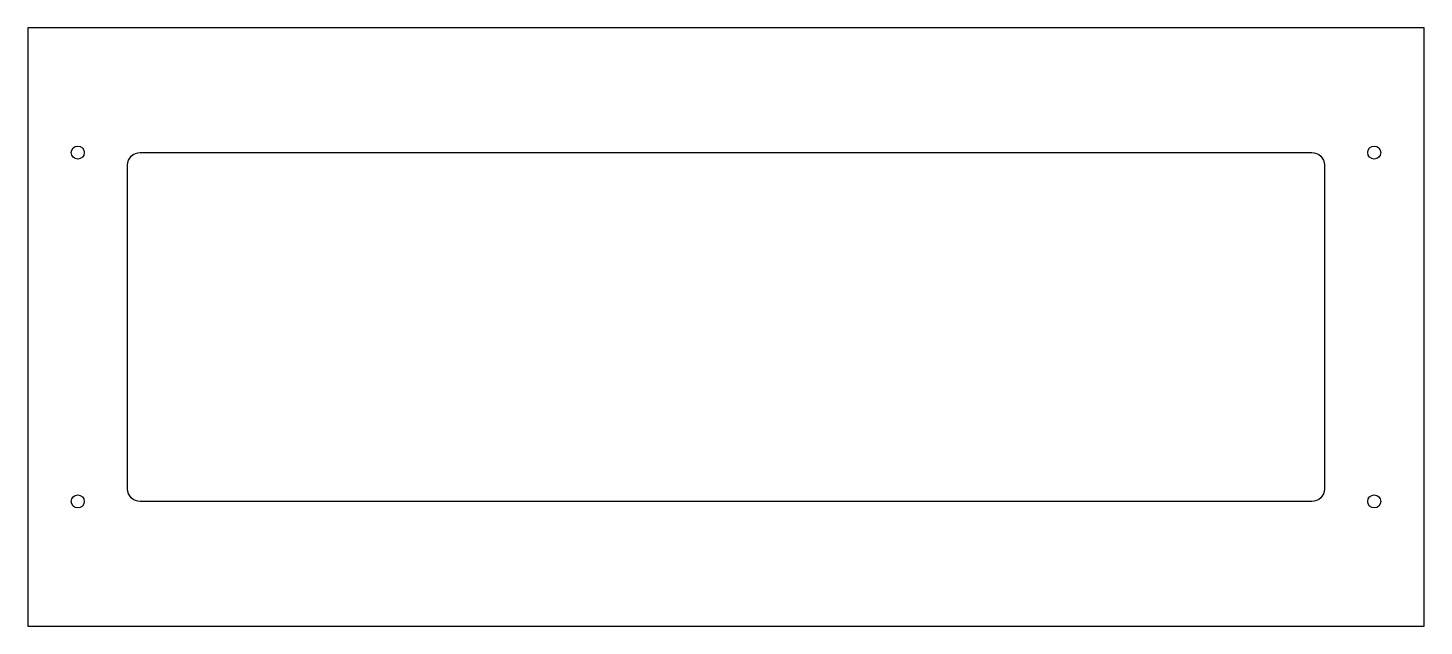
# Model space of a CAD drawing. Header units: inches. Extents: x 0 to 14, y 0 to 6.
import ezdxf

# ---------------------------------------------------------------- set-up
doc = ezdxf.new("R2010")
doc.units = ezdxf.units.IN
doc.header["$MEASUREMENT"] = 0

msp = doc.modelspace()

# ---------------------------------------------------------------- linework, layer by layer
msp.add_lwpolyline([(0, 0), (14, 0), (14, 6), (0, 6)], close=True)
msp.add_lwpolyline([(13, 4.625), (13, 1.375, -0.414214), (12.875, 1.25), (1.125, 1.25, -0.414214), (1, 1.375), (1, 4.625, -0.414214), (1.125, 4.75), (12.875, 4.75, -0.414214)], format="xyb", close=True)
for centre in [(0.5, 4.75), (13.5, 4.75), (0.5, 1.25), (13.5, 1.25)]:
    msp.add_circle(centre, 0.065)

doc.saveas('drawing.dxf')
